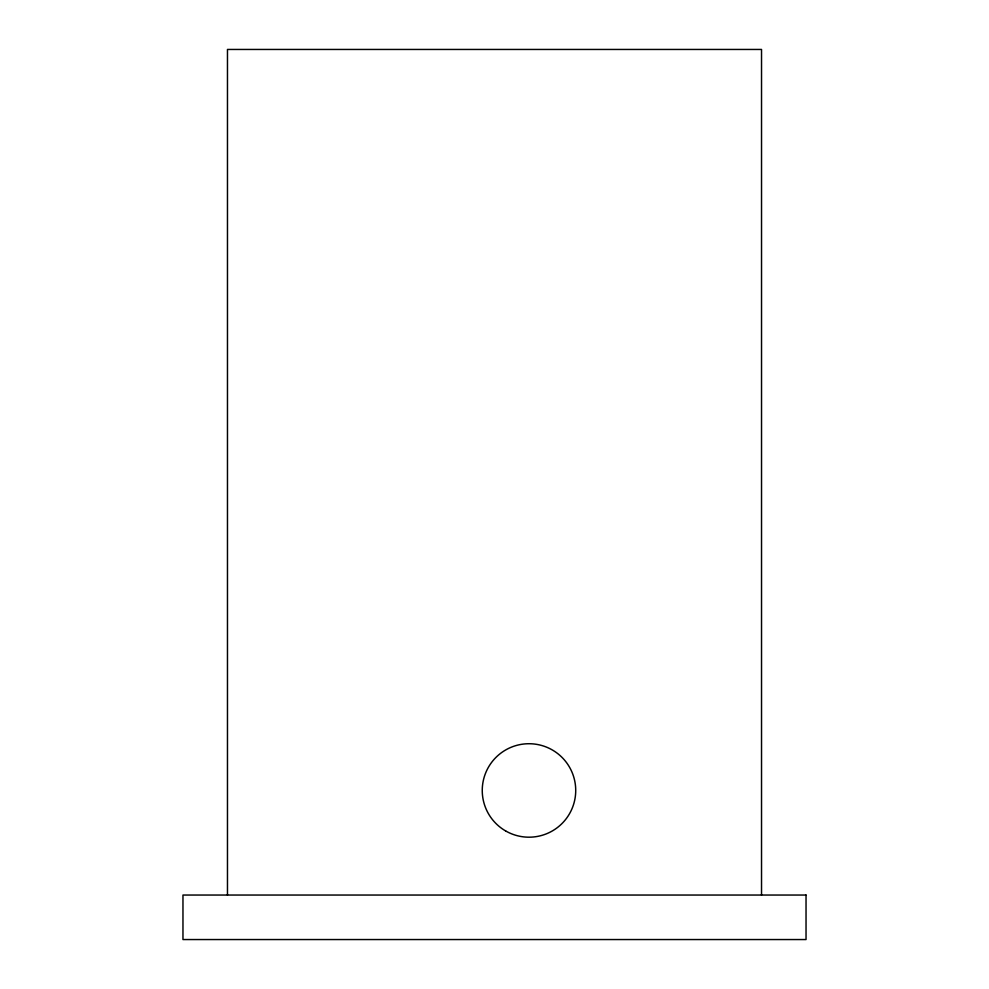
<?xml version="1.0" encoding="UTF-8"?>
<svg xmlns="http://www.w3.org/2000/svg" width="989" height="989" viewBox="0 0 989 989"><rect width="100%" height="100%" fill="white"/><g stroke="black" fill="none" stroke-linecap="round" stroke-linejoin="round"><path stroke-width="1.48" d="M761.53 895.045L761.53 49.45L227.47 49.45L227.47 895.045M806.035 895.045L182.965 895.045L182.965 939.55L806.035 939.55L806.035 895.045M505.626 830.933A46.73 46.73 0 0 0 575.722 790.458A46.73 46.73 0 0 0 505.626 749.983A46.73 46.73 0 0 0 505.626 830.933"/></g></svg>
